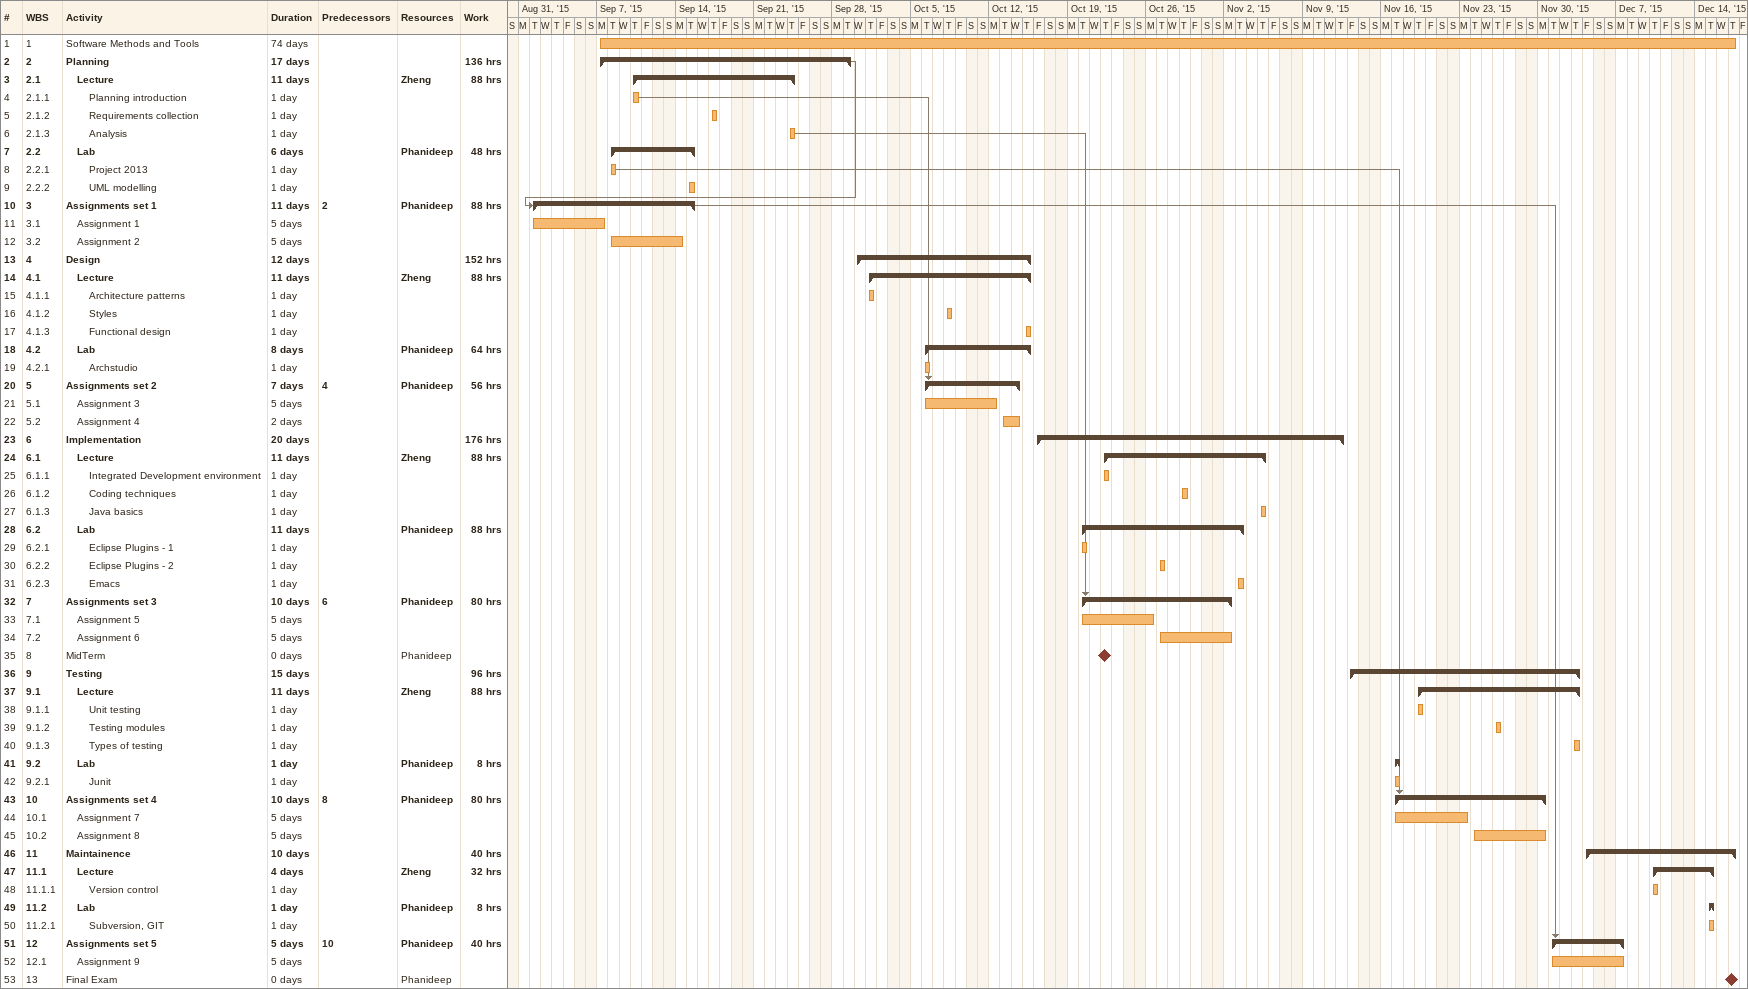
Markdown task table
| ID | WBS | Task | Duration | Start | Finish | Predecessors | Resources | Work (h) |
|---|---|---|---|---|---|---|---|---|
| 1 | 1 | Software Methods and Tools | 74d | 2015-09-07 | 2015-12-17 |  |  |  |
| 2 | 2 | **Planning** | 17d | 2015-09-07 | 2015-09-29 |  |  | 136 |
| 3 | 2.1 | **Lecture** | 11d | 2015-09-10 | 2015-09-24 |  | Zheng | 88 |
| 4 | 2.1.1 | Planning introduction | 1d | 2015-09-10 | 2015-09-10 |  |  |  |
| 5 | 2.1.2 | Requirements collection | 1d | 2015-09-17 | 2015-09-17 |  |  |  |
| 6 | 2.1.3 | Analysis | 1d | 2015-09-24 | 2015-09-24 |  |  |  |
| 7 | 2.2 | **Lab** | 6d | 2015-09-08 | 2015-09-15 |  | Phanideep | 48 |
| 8 | 2.2.1 | Project 2013 | 1d | 2015-09-08 | 2015-09-08 |  |  |  |
| 9 | 2.2.2 | UML modelling | 1d | 2015-09-15 | 2015-09-15 |  |  |  |
| 10 | 3 | **Assignments set 1** | 11d | 2015-09-01 | 2015-09-15 | 2 | Phanideep | 88 |
| 11 | 3.1 | Assignment 1 | 5d | 2015-09-01 | 2015-09-07 |  |  |  |
| 12 | 3.2 | Assignment 2 | 5d | 2015-09-08 | 2015-09-14 |  |  |  |
| 13 | 4 | **Design** | 12d | 2015-09-30 | 2015-10-15 |  |  | 152 |
| 14 | 4.1 | **Lecture** | 11d | 2015-10-01 | 2015-10-15 |  | Zheng | 88 |
| 15 | 4.1.1 | Architecture patterns | 1d | 2015-10-01 | 2015-10-01 |  |  |  |
| 16 | 4.1.2 | Styles | 1d | 2015-10-08 | 2015-10-08 |  |  |  |
| 17 | 4.1.3 | Functional design | 1d | 2015-10-15 | 2015-10-15 |  |  |  |
| 18 | 4.2 | **Lab** | 8d | 2015-10-06 | 2015-10-15 |  | Phanideep | 64 |
| 19 | 4.2.1 | Archstudio | 1d | 2015-10-06 | 2015-10-06 |  |  |  |
| 20 | 5 | **Assignments set 2** | 7d | 2015-10-06 | 2015-10-14 | 4 | Phanideep | 56 |
| 21 | 5.1 | Assignment 3 | 5d | 2015-10-06 | 2015-10-12 |  |  |  |
| 22 | 5.2 | Assignment 4 | 2d | 2015-10-13 | 2015-10-14 |  |  |  |
| 23 | 6 | **Implementation** | 20d | 2015-10-16 | 2015-11-12 |  |  | 176 |
| 24 | 6.1 | **Lecture** | 11d | 2015-10-22 | 2015-11-05 |  | Zheng | 88 |
| 25 | 6.1.1 | Integrated Development environment | 1d | 2015-10-22 | 2015-10-22 |  |  |  |
| 26 | 6.1.2 | Coding techniques | 1d | 2015-10-29 | 2015-10-29 |  |  |  |
| 27 | 6.1.3 | Java basics | 1d | 2015-11-05 | 2015-11-05 |  |  |  |
| 28 | 6.2 | **Lab** | 11d | 2015-10-20 | 2015-11-03 |  | Phanideep | 88 |
| 29 | 6.2.1 | Eclipse Plugins - 1 | 1d | 2015-10-20 | 2015-10-20 |  |  |  |
| 30 | 6.2.2 | Eclipse Plugins - 2 | 1d | 2015-10-27 | 2015-10-27 |  |  |  |
| 31 | 6.2.3 | Emacs | 1d | 2015-11-03 | 2015-11-03 |  |  |  |
| 32 | 7 | **Assignments set 3** | 10d | 2015-10-20 | 2015-11-02 | 6 | Phanideep | 80 |
| 33 | 7.1 | Assignment 5 | 5d | 2015-10-20 | 2015-10-26 |  |  |  |
| 34 | 7.2 | Assignment 6 | 5d | 2015-10-27 | 2015-11-02 |  |  |  |
| 35 | 8 | MidTerm | 0d | 2015-10-22 | 2015-10-22 |  | Phanideep |  |
| 36 | 9 | **Testing** | 15d | 2015-11-13 | 2015-12-03 |  |  | 96 |
| 37 | 9.1 | **Lecture** | 11d | 2015-11-19 | 2015-12-03 |  | Zheng | 88 |
| 38 | 9.1.1 | Unit testing | 1d | 2015-11-19 | 2015-11-19 |  |  |  |
| 39 | 9.1.2 | Testing modules | 1d | 2015-11-26 | 2015-11-26 |  |  |  |
| 40 | 9.1.3 | Types of testing | 1d | 2015-12-03 | 2015-12-03 |  |  |  |
| 41 | 9.2 | **Lab** | 1d | 2015-11-17 | 2015-11-17 |  | Phanideep | 8 |
| 42 | 9.2.1 | Junit | 1d | 2015-11-17 | 2015-11-17 |  |  |  |
| 43 | 10 | **Assignments set 4** | 10d | 2015-11-17 | 2015-11-30 | 8 | Phanideep | 80 |
| 44 | 10.1 | Assignment 7 | 5d | 2015-11-17 | 2015-11-23 |  |  |  |
| 45 | 10.2 | Assignment 8 | 5d | 2015-11-24 | 2015-11-30 |  |  |  |
| 46 | 11 | **Maintainence** | 10d | 2015-12-04 | 2015-12-17 |  |  | 40 |
| 47 | 11.1 | **Lecture** | 4d | 2015-12-10 | 2015-12-15 |  | Zheng | 32 |
| 48 | 11.1.1 | Version control | 1d | 2015-12-10 | 2015-12-10 |  |  |  |
| 49 | 11.2 | **Lab** | 1d | 2015-12-15 | 2015-12-15 |  | Phanideep | 8 |
| 50 | 11.2.1 | Subversion, GIT | 1d | 2015-12-15 | 2015-12-15 |  |  |  |
| 51 | 12 | **Assignments set 5** | 5d | 2015-12-01 | 2015-12-07 | 10 | Phanideep | 40 |
| 52 | 12.1 | Assignment 9 | 5d | 2015-12-01 | 2015-12-07 |  |  |  |
| 53 | 13 | Final Exam | 0d | 2015-12-17 | 2015-12-17 |  | Phanideep |  |
